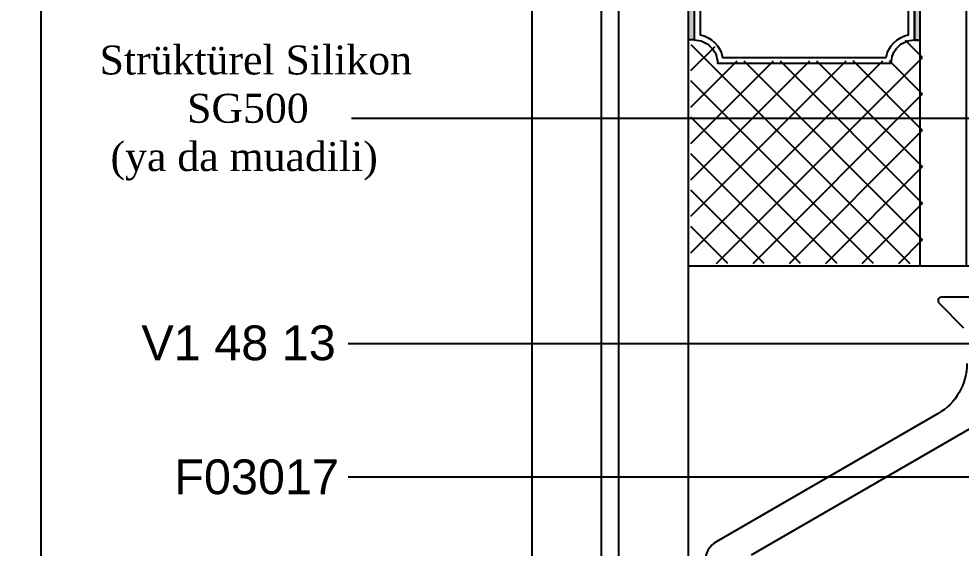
# Model space of a CAD drawing. Header units: millimetres. Extents: x -624 to 1947, y 11274 to 11571.
# Drawn here: x 1018.5 to 1099.8, y 11422.1 to 11467.7 of the extents above; entities that cross this region are included whole.
import ezdxf

# ---------------------------------------------------------------- set-up
doc = ezdxf.new("R2010")
doc.units = ezdxf.units.MM
doc.layers.add('Antet', color=7, linetype='Continuous')
doc.layers.add('yazı_numara_k', color=11, linetype='Continuous')
doc.styles.get("Standard").update_dxf_attribs({"font": 'arial.ttf'})

# ---------------------------------------------------------------- blocks, each defined once
blk = doc.blocks.new('TOPALCAM')
at = {"linetype": 'Continuous'}
for points in [[(1650.127, 13097.83), (1650.127, 13093.246), (1649.627, 13093.246), (1649.627, 13097.83)], [(1650.127, 13097.83), (1650.127, 13093.246), (1649.627, 13093.246), (1649.627, 13097.83)], [(1650.127, 13097.83), (1650.127, 13093.246), (1649.627, 13093.246), (1649.627, 13097.83)], [(1669.127, 13097.83), (1669.127, 13093.246), (1669.627, 13093.246), (1669.627, 13097.83)], [(1669.127, 13097.83), (1669.127, 13093.246), (1669.627, 13093.246), (1669.627, 13097.83)], [(1669.127, 13097.83), (1669.127, 13093.246), (1669.627, 13093.246), (1669.627, 13097.83)]]:
    blk.add_hatch(color=4, dxfattribs=at).paths.add_polyline_path(points)
at = {"color": 4}
for p, q in [((1636.107, 13113.73), (1636.107, 13033.73)), ((1636.107, 13113.73), (1678.387, 13113.73)), ((1636.107, 13113.73), (1678.387, 13113.73)), ((1636.107, 13113.73), (1678.387, 13113.73)), ((1642.107, 13033.73), (1642.107, 13113.73)), ((1642.107, 13033.73), (1642.107, 13113.73)), ((1642.107, 13033.73), (1642.107, 13113.73)), ((1643.627, 13033.73), (1643.627, 13113.73)), ((1643.627, 13033.73), (1643.627, 13113.73)), ((1643.627, 13033.73), (1643.627, 13113.73)), ((1649.627, 13033.73), (1649.627, 13113.73)), ((1649.627, 13033.73), (1649.627, 13113.73)), ((1649.627, 13033.73), (1649.627, 13113.73)), ((1669.627, 13073.73), (1669.627, 13113.73)), ((1669.627, 13073.73), (1669.627, 13113.73)), ((1669.627, 13073.73), (1669.627, 13113.73)), ((1673.627, 13073.73), (1673.627, 13113.73)), ((1673.627, 13073.73), (1673.627, 13113.73)), ((1673.627, 13073.73), (1673.627, 13113.73)), ((1674.387, 13073.73), (1674.387, 13113.73)), ((1674.387, 13073.73), (1674.387, 13113.73)), ((1674.387, 13073.73), (1674.387, 13113.73)), ((1678.387, 13073.73), (1678.387, 13113.73)), ((1678.387, 13073.73), (1678.387, 13113.73)), ((1678.387, 13073.73), (1678.387, 13113.73)), ((1649.627, 13073.73), (1678.387, 13073.73)), ((1636.107, 13033.73), (1649.627, 13033.73))]:
    blk.add_line(p, q, dxfattribs=at)
for points in [[(1650.127, 13097.83), (1650.127, 13093.246), (1649.627, 13093.246), (1649.627, 13097.83)], [(1650.127, 13097.83), (1650.127, 13093.246), (1649.627, 13093.246), (1649.627, 13097.83)], [(1650.127, 13097.83), (1650.127, 13093.246), (1649.627, 13093.246), (1649.627, 13097.83)], [(1669.127, 13097.83), (1669.127, 13093.228), (1669.627, 13093.228), (1669.627, 13097.83)], [(1669.127, 13097.83), (1669.127, 13093.246), (1669.627, 13093.246), (1669.627, 13097.83)], [(1669.127, 13097.83), (1669.127, 13093.228), (1669.627, 13093.228), (1669.627, 13097.83)], [(1669.127, 13097.83), (1669.127, 13093.246), (1669.627, 13093.246), (1669.627, 13097.83)], [(1669.127, 13097.83), (1669.127, 13093.228), (1669.627, 13093.228), (1669.627, 13097.83)], [(1669.127, 13097.83), (1669.127, 13093.246), (1669.627, 13093.246), (1669.627, 13097.83)]]:
    blk.add_lwpolyline(points, close=True, dxfattribs=at)
for points in [[(1667.127, 13091.23, -0.414214), (1669.127, 13093.23), (1669.127, 13097.83), (1650.127, 13097.83), (1650.127, 13093.23, -0.414214), (1652.127, 13091.23)], [(1667.127, 13091.23, -0.414214), (1669.127, 13093.23), (1669.127, 13097.83), (1650.127, 13097.83), (1650.127, 13093.23, -0.414214), (1652.127, 13091.23)], [(1667.127, 13091.23, -0.414214), (1669.127, 13093.23), (1669.127, 13097.83), (1650.127, 13097.83), (1650.127, 13093.23, -0.414214), (1652.127, 13091.23)], [(1666.678, 13091.73, -0.300614), (1668.627, 13093.679), (1668.627, 13097.33), (1650.627, 13097.33), (1650.627, 13093.679, -0.300614), (1652.577, 13091.73)], [(1666.678, 13091.73, -0.300614), (1668.627, 13093.679), (1668.627, 13097.33), (1650.627, 13097.33), (1650.627, 13093.679, -0.300614), (1652.577, 13091.73)], [(1666.678, 13091.73, -0.300614), (1668.627, 13093.679), (1668.627, 13097.33), (1650.627, 13097.33), (1650.627, 13093.679, -0.300614), (1652.577, 13091.73)]]:
    blk.add_lwpolyline(points, format="xyb", close=True, dxfattribs=at)

msp = doc.modelspace()

# ---------------------------------------------------------------- hatches: boundary and pattern name
h = msp.add_hatch()
h.set_pattern_fill('ANSI37', color=256, scale=0.7, style=0)
h.set_pattern_definition([(45, (466.3012, -1354.6916), (-1.57154482, 1.57154482), []), (135, (466.3012, -1354.6916), (-1.57154482, -1.57154482), [])])
h.paths.add_polyline_path([(1096.505, 11446.634), (1078.676, 11446.634, 0.086939), (1076.505, 11447.429), (1076.505, 11464.111), (1076.505, 11466.132), (1077.005, 11466.132, -0.417598), (1079.003, 11464.111), (1094.006, 11464.111, -0.417606), (1096.005, 11466.132), (1096.005, 11466.132), (1096.505, 11466.132)])

# ---------------------------------------------------------------- linework, layer by layer
at = {"color": 6}
for p, q in [((1076.797, 11465.913), (1076.297, 11465.913)), ((1095.797, 11465.913), (1096.297, 11465.913))]:
    msp.add_line(p, q, dxfattribs=at)
at = {"color": 140}
for p, q in [((1108.562, 11459.128), (1047.219, 11459.128)), ((1110.31, 11439.681), (1046.92, 11439.681)), ((1121.604, 11428.199), (1046.92, 11428.199))]:
    msp.add_line(p, q, dxfattribs=at)
at = {"color": 3}
for points in [[(1115.432, 11443.713), (1098.132, 11443.713, 0.668179), (1097.92, 11443.2), (1100.039, 11441.081, -0.198912)], [(1100.332, 11437.999, -0.267949), (1097.832, 11433.669), (1078.732, 11422.642, 0.267949), (1077.732, 11420.91)], [(1081.732, 11421.487), (1104.636, 11434.711, -0.131652)]]:
    msp.add_lwpolyline(points, format="xyb", dxfattribs=at)
at = {"layer": 'Antet', "color": 140}
for points in [[(1020.45, 11274.303), (1020.45, 11571.303), (810.45, 11571.303), (810.45, 11274.303)], [(1020.45, 11274.303), (1020.45, 11571.303), (1230.45, 11571.303), (1230.45, 11274.303)]]:
    msp.add_lwpolyline(points, close=True, dxfattribs=at)

# ---------------------------------------------------------------- block references
at = {"color": 30}
msp.add_blockref('TOPALCAM', (-573.33, -1627.317), dxfattribs=at)

# ---------------------------------------------------------------- texts
at = {"layer": 'Antet', "char_height": 3, "width": 32.13086, "attachment_point": 1}
for s, insert in [('{\\fArial|b0|i0|c162|p34;V1 48 13}', (1029.086, 11441.28)), ('{\\fArial|b0|i0|c162|p34;F03017}', (1031.922, 11429.716))]:
    msp.add_mtext(s, dxfattribs=dict(at, insert=insert))
at = {"layer": 'yazı_numara_k', "color": 0, "insert": (1025.478, 11465.438), "char_height": 2.5, "width": 39.06815, "attachment_point": 1}
msp.add_mtext('{\\fTimes New Roman|b0|i0|c162|p18;Strüktürel Silikon\\P        SG500\\P (ya da muadili)}', dxfattribs=at)

doc.saveas('drawing.dxf')
